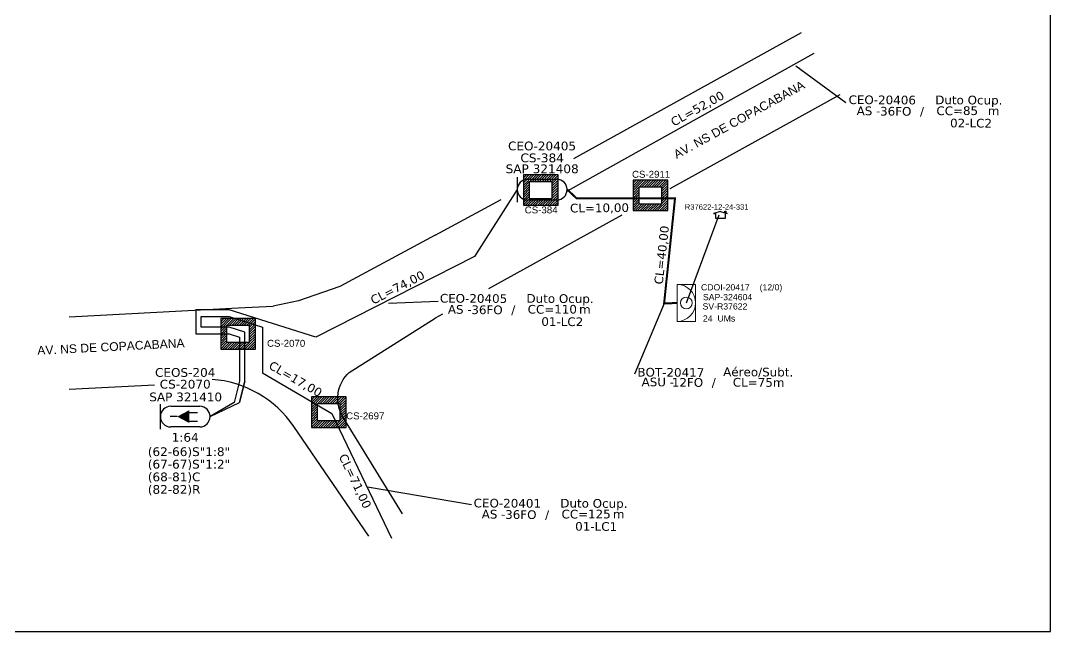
# Model space of a CAD drawing. Extents: x -4 to 837, y 1 to 595.
# Drawn here: x 325 to 837, y 1 to 305 of the extents above; entities that cross this region are included whole.
import ezdxf
from ezdxf.enums import TextEntityAlignment as Align

# ---------------------------------------------------------------- set-up
doc = ezdxf.new("R2010")
doc.units = 0
for name, color, linetype in [('10.1-Caixas Subterrâneas', 5, 'Continuous'), ('20.4-CEOS', 1, 'Continuous'), ('20.5-CEO', 1, 'Continuous'), ('CAP a instalar', 1, 'Continuous'), ('celulas gpon', 7, 'Continuous'), ('label_cabos', 7, 'Continuous'), ('QUADRA', 7, 'Continuous'), ('Segmento de Logradouro Texto', 238, 'Continuous'), ('surveys', 7, 'Continuous'), ('surveys legendas', 7, 'Continuous')]:
    doc.layers.add(name, color=color, linetype=linetype)
doc.layers.add("20.0-LEGENDA DOS CDO'S", color=1, linetype='Continuous', lineweight=0)
doc.layers.add('20.1-CDO_INTERIOR', color=1, linetype='Continuous', lineweight=0)
doc.layers.add('DROP DE CLIENTE', color=140, linetype='Continuous', plot=False)
doc.styles.add('ARIAL', font='arial.ttf')
doc.styles.add('DIGICADE', font='arial.ttf')
doc.styles.add('siredit', font='verdana.ttf')
doc.linetypes.add('FENCELINE1', pattern='A,0.25,-0.1,[133,ltypeshp.shx,S=0.1,R=0,X=-0.1,Y=0],-0.1,1', length=1.45)
doc.dimstyles.new('CC', dxfattribs={"dimtxt": 1, "dimasz": 2, "dimexe": 0.18, "dimexo": 0.0625, "dimgap": 0.09, "dimtad": 0, "dimdec": 0, "dimrnd": 1, "dimzin": 0, "dimdsep": 46, "dimtxsty": 'siredit', "dimblk": 'NONE', "dimcen": 0, "dimse1": 1, "dimse2": 1, "dimsd1": 1, "dimsd2": 1, "dimclrt": 7, "dimadec": 0, "dimazin": 0, "dimtfac": 1, "dimtdec": 0, "dimtofl": 0, "dimtmove": 0, "dimatfit": 3, "dimfxl": 0, "dimtolj": 1, "dimtzin": 0, "dimarcsym": 0})

# ---------------------------------------------------------------- blocks, each defined once
blk = doc.blocks.new('*X8')
at = {"color": 0, "linetype": 'Continuous'}
for p, q in [((-1.25, 0.34099), (-0.49099, 1.1)), ((-1.25, 0.517767), (-0.667767, 1.1)), ((-1.25, 0.694544), (-0.844544, 1.1)), ((-1.25, 0.87132), (-1.02132, 1.1)), ((-1.25, 1.048097), (-1.198097, 1.1)), ((-0.789214, 0.625), (-0.314214, 1.1)), ((-0.612437, 0.625), (-0.137437, 1.1)), ((-0.43566, 0.625), (0.03934, 1.1)), ((-0.258883, 0.625), (0.216117, 1.1)), ((-0.082107, 0.625), (0.392893, 1.1)), ((0.09467, 0.625), (0.56967, 1.1)), ((0.271447, 0.625), (0.746447, 1.1)), ((0.448223, 0.625), (0.923223, 1.1)), ((0.625, 0.625), (1.1, 1.1)), ((0.801777, 0.625), (1.25, 1.073223)), ((0.8035, 0.449947), (1.25, 0.896447)), ((-1.25, 0.164214), (-0.8035, 0.610714)), ((-1.25, -0.012563), (-0.8035, 0.433937)), ((-1.25, -0.18934), (-0.8035, 0.25716)), ((-1.25, -0.366117), (-0.8035, 0.080383)), ((0.8035, 0.27317), (1.25, 0.71967)), ((0.8035, 0.096393), (1.25, 0.542893)), ((0.8035, -0.080383), (1.25, 0.366117)), ((0.8035, -0.25716), (1.25, 0.18934)), ((0.8035, -0.433937), (1.25, 0.012563)), ((-1.25, -0.542893), (-0.8035, -0.096393)), ((-1.25, -0.71967), (-0.8035, -0.27317)), ((-1.25, -0.896447), (-0.8035, -0.449947)), ((-1.25, -1.073223), (-0.801777, -0.625)), ((-1.1, -1.1), (-0.625, -0.625)), ((-0.923223, -1.1), (-0.448223, -0.625)), ((-0.746447, -1.1), (-0.271447, -0.625)), ((-0.56967, -1.1), (-0.09467, -0.625)), ((-0.392893, -1.1), (0.082107, -0.625)), ((-0.216117, -1.1), (0.258883, -0.625)), ((-0.03934, -1.1), (0.43566, -0.625)), ((0.137437, -1.1), (0.612437, -0.625)), ((0.314214, -1.1), (0.789214, -0.625)), ((0.49099, -1.1), (1.25, -0.34099)), ((0.667767, -1.1), (1.25, -0.517767)), ((0.8035, -0.610714), (1.25, -0.164214)), ((0.844544, -1.1), (1.25, -0.694544)), ((1.02132, -1.1), (1.25, -0.87132)), ((1.198097, -1.1), (1.25, -1.048097))]:
    blk.add_line(p, q, dxfattribs=at)
blk = doc.blocks.new('MANHOLE_MQ')
at = {"color": 0, "linetype": 'Continuous'}
for p, q in [((0.00000623, 0.00000569), (-0.00000627, 0.00000569)), ((-0.00000627, 0.00000569), (-0.00000627, -0.00000531)), ((0.00000623, -0.00000531), (0.00000623, 0.00000569)), ((-0.00000404, 0.00000331), (0.00000399, 0.00000331)), ((-0.00000404, -0.00000294), (-0.00000404, 0.00000331)), ((0.00000399, 0.00000331), (0.00000399, -0.00000294)), ((0.00000399, -0.00000294), (-0.00000404, -0.00000294)), ((0.00000399, -0.00000294), (0.00000399, -0.00000294)), ((-0.00000627, -0.00000531), (0.00000623, -0.00000531))]:
    blk.add_line(p, q, dxfattribs=at)
at = {"color": 0, "linetype": 'Continuous', "xscale": 5e-06, "yscale": 5e-06, "zscale": 1e-05}
blk.add_blockref('*X8', (-0.00000002, 0.00000019), dxfattribs=at)
blk = doc.blocks.new('Inst CB DT OCUP CFOA-SM-AS-80-TS-36')
at = {"layer": 'label_cabos', "color": 0, "style": 'siredit'}
for tag, flags, p in [('ID_ATIVIDADE', 3, (1.31, 2.67)), ('FATOR', 1, (11.56, 2.55))]:
    blk.add_attdef(tag, text='', height=1, rotation=359.69, dxfattribs=dict(at, flags=flags)).set_placement(p, align=Align.MIDDLE_CENTER)
for tag, p in [('DESTINO_CABO', (3.13, 1.26)), ('TIPO_CABO', (13.11, 1.24)), ('TIPO_CABO', (1.76, 0)), ('CABO', (4.69, -0.05)), ('/', (7.71, -0.05)), ('LANCE', (10.91, 0)), ('UND', (15.96, 0)), ('FID', (13.15, -1.41))]:
    blk.add_attdef(tag, text='', height=1, rotation=359.69, dxfattribs=at).set_placement(p, align=Align.MIDDLE_CENTER)
blk.add_attdef('QTDE', (12.43, -0.47), '', height=1, rotation=359.69, dxfattribs=at)
blk = doc.blocks.new('_None')
blk = doc.blocks.new('LEGENDA DOS CABOS')
at = {"layer": 'label_cabos', "color": 0, "style": 'siredit'}
for tag, p in [('ID', (4.24, 1.63)), ('XX', (14.31, 1.67)), ('TIPO_CABO', (2.74, 0.52)), ('CABO', (6.16, 0.47)), ('/', (9.19, 0.47)), ('METROS', (14.36, 0.47))]:
    blk.add_attdef(tag, text='', height=1, rotation=359.69, dxfattribs=at).set_placement(p, align=Align.MIDDLE_CENTER)
blk = doc.blocks.new('*U70')
at = {"layer": '20.4-CEOS', "color": 7, "style": 'siredit'}
for tag, p in [('FIBRAS_SPLITTER', (0, 0)), ('FIBRAS_TOP_C', (0, -4.13)), ('RESERVA_FINAIS', (0, -5.46))]:
    blk.add_attdef(tag, p, '', height=1.01, dxfattribs=at)
for tag, p, flags in [('ID_ATIVIDADE', (0, -6.77), 3), ('FATOR', (0, -8.09), 1), ('QTDE', (0, -9.4), 1), ('FID', (0, -10.71), 1)]:
    blk.add_attdef(tag, p, '', height=1.01, dxfattribs=dict(at, flags=flags))
blk = doc.blocks.new('*U69')
at = {"layer": '20.4-CEOS', "color": 7, "style": 'siredit'}
blk.add_attdef('FIBRAS_SPLITTER', (0, 0), '', height=1.01, dxfattribs=at)
for tag, p, flags in [('ID_ATIVIDADE', (0, -1.48), 3), ('FATOR', (0, -2.79), 1), ('QTDE', (0, -4.11), 1), ('FID', (0, -5.42), 1)]:
    blk.add_attdef(tag, p, '', height=1.01, dxfattribs=dict(at, flags=flags))
blk = doc.blocks.new('SURVEY_SURVEY')
for p, q in [((0, 0.0000127), (-0.0000126, 0.000009)), ((-0.0000126, 0.000009), (-0.0000086, 0.000009)), ((-0.0000086, 0), (-0.0000086, 0.000009)), ((0.0000086, 0), (-0.0000086, 0)), ((0, 0.0000127), (0.0000126, 0.000009)), ((0.0000084, 0.0000132), (0.0000098, 0.0000132)), ((0.0000084, 0.0000103), (0.0000084, 0.0000132)), ((0.0000126, 0.000009), (0.0000086, 0.000009)), ((0.0000086, 0.000009), (0.0000086, 0)), ((0.0000098, 0.0000132), (0.0000098, 0.0000099))]:
    blk.add_line(p, q)

msp = doc.modelspace()

# ---------------------------------------------------------------- linework, layer by layer
for p, q in [((837.17, 1.26), (837.17, 595.26)), ((436.86, 125.72), (434.2, 114.99)), ((-3.83, 1.26), (837.17, 1.26))]:
    msp.add_line(p, q)
at = {"layer": '20.1-CDO_INTERIOR', "color": 1, "lineweight": 18}
msp.add_lwpolyline([(660.81, 155.35), (660.82, 173.67), (651.66, 173.68), (651.65, 155.36)], close=True, dxfattribs=at)
msp.add_circle((656.24, 164.52), 2.93, dxfattribs=at)
msp.add_arc((651.66, 164.52), 9.16, 269.9724, 89.9724, dxfattribs=at)
at = {"layer": '20.4-CEOS', "color": 7}
for p, q in [((399.95, 113.17), (414.37, 113.17)), ((414.37, 102.9), (399.95, 102.9))]:
    msp.add_line(p, q, dxfattribs=at)
for points in [[(394.82, 101.84), (394.82, 114.23)], [(403.18, 108.03), (399.72, 108.03)], [(408.87, 110.07), (413.24, 110.07)], [(408.87, 105.8), (413.24, 105.8)]]:
    msp.add_lwpolyline(points, dxfattribs=at)
msp.add_lwpolyline([(403.18, 108.03, 0, 6.34, 0), (409.13, 108.03, 6.34, 6.34, 0)], format="xyseb", dxfattribs=at)
for centre, start, end in [((399.95, 108.03), 90, 270), ((414.37, 108.03), 270, 90)]:
    msp.add_arc(centre, 5.14, start, end, dxfattribs=at)
at = {"layer": '20.5-CEO', "color": 5}
for p, q in [((577.34, 226.01), (591.81, 226.01)), ((591.81, 215.69), (577.34, 215.69))]:
    msp.add_line(p, q, dxfattribs=at)
msp.add_lwpolyline([(572.18, 227.07), (572.18, 214.63)], dxfattribs=at)
for centre, start, end in [((577.34, 220.85), 90, 270), ((591.81, 220.85), 270, 90)]:
    msp.add_arc(centre, 5.16, start, end, dxfattribs=at)
at = {"layer": 'CAP a instalar', "color": 7, "linetype": 'FENCELINE1', "ltscale": 12}
for p, q in [((597.1, 220.23), (719.79, 288.65)), ((572.18, 220.94), (550.87, 187.63)), ((550.87, 187.63), (472.11, 147.47)), ((428.93, 161.18), (412.36, 161.18)), ((412.36, 161.18), (412.36, 149.11)), ((472.11, 147.47), (428.93, 161.18)), ((415.01, 152.56), (415.01, 157.73)), ((415.01, 157.73), (428.93, 157.73)), ((428.93, 157.73), (445.49, 152.46)), ((412.36, 149.11), (428.93, 149.11)), ((428.93, 152.56), (415.01, 152.56)), ((436.86, 150.03), (428.93, 152.56)), ((428.93, 149.11), (434.16, 147.45)), ((436.86, 125.71), (436.86, 150.03)), ((445.49, 152.46), (445.49, 129.77)), ((434.16, 147.45), (434.2, 125.71)), ((445.49, 129.77), (464.74, 118.47)), ((434.2, 125.71), (431.54, 114.99)), ((434.2, 114.99), (436.86, 125.71)), ((464.74, 118.47), (479.98, 109.63)), ((419.51, 108.06), (434.2, 114.99)), ((431.54, 114.99), (419.52, 108.06)), ((479.98, 109.63), (509.65, 47.65))]:
    msp.add_line(p, q, dxfattribs=at)
at = {"layer": 'CAP a instalar', "color": 1, "linetype": 'FENCELINE1', "ltscale": 8, "const_width": 1}
msp.add_lwpolyline([(651.65, 164.52), (645.17, 164.24), (650.6, 216.53), (629.76, 216.53), (611.68, 216.53), (601.64, 216.53), (596.97, 220.94)], dxfattribs=at)
at = {"layer": 'DROP DE CLIENTE'}
msp.add_lwpolyline([(656.24, 164.52), (672.51, 208.39)], dxfattribs=at)
at = {"layer": 'QUADRA', "color": 4, "ltscale": 5e-05, "elevation": -0.51}
for points in [[(600.39, 236.37), (713.47, 298.93)], [(732.55, 267.92), (647.99, 221.25)], [(531.46, 198.24), (564.18, 216.01)], [(624.2, 208.12), (557.85, 171.49)], [(531.46, 198.24), (483.98, 172.68), (463.44, 165.57), (450.8, 162.88)], [(349.42, 157.67), (433.53, 162.16), (450.8, 162.88)], [(535.05, 158.91), (531.46, 156.93)], [(391.9, 123.66), (349.42, 121.55)]]:
    msp.add_lwpolyline(points, dxfattribs=at)
for points in [[(515.16, 59.77), (485.56, 107.91, -0.361157), (488.72, 130.02), (531.46, 156.93)], [(498.38, 48.58), (461.08, 103.17, 0.228166), (420.51, 126.53)]]:
    msp.add_lwpolyline(points, format="xyb", dxfattribs=at)

# ---------------------------------------------------------------- block references
at = {"layer": '10.1-Caixas Subterrâneas', "color": 30, "xscale": 1378715.069814654, "yscale": 1378715.069814654, "zscale": 1378715.069814654}
for p, rotation in [((583.81, 220.89), 180.0000000000628), ((638.35, 218.25), 180.0000000000628), ((433.42, 149.42), 180.0000000000631), ((478.49, 110.5), 180.000000000063)]:
    msp.add_blockref('MANHOLE_MQ', p, dxfattribs=dict(at, rotation=rotation))
at = {"layer": '20.4-CEOS', "color": 0, "lineweight": 0}
ref = msp.add_blockref('*U70', (388.57, 88.42), dxfattribs=dict(at, xscale=4.311346865216473, yscale=4.311346865216473, zscale=4.311346865216473))
ref.add_attrib('FIBRAS_SPLITTER', '(62-66)S"1:8"', (388.57, 88.42), dxfattribs={"color": 7, "height": 4.3531, "style": 'siredit'})
ref.add_attrib('FIBRAS_TOP_C', '(68-81)C', (388.57, 75.88), dxfattribs={"color": 7, "height": 4.353, "style": 'siredit'})
ref.add_attrib('RESERVA_FINAIS', '(82-82)R', (388.57, 69.65), dxfattribs={"color": 7, "height": 4.353, "style": 'siredit'})
at = {"layer": '20.4-CEOS', "color": 0, "lineweight": 0, "xscale": 4.311346865216473, "yscale": 4.311346865216473, "zscale": 4.311346865216473}
msp.add_blockref('*U69', (388.57, 82.2), dxfattribs=at).add_auto_attribs({'FIBRAS_SPLITTER': '(67-67)S"1:2"'})
at = {"layer": 'label_cabos', "color": 0, "lineweight": 0}
ref = msp.add_blockref('Inst CB DT OCUP CFOA-SM-AS-80-TS-36', (740.1, 260.01), dxfattribs=dict(at, xscale=4.311346865216473, yscale=4.311346865216473, zscale=4.311346865216473))
ref.add_attrib('DESTINO_CABO', 'CEO-20406', dxfattribs={"color": 0, "height": 4.311, "rotation": 359.69, "style": 'siredit'}).set_placement((753.6, 265.45), align=Align.MIDDLE_CENTER)
ref.add_attrib('CABO', '36FO', dxfattribs={"color": 0, "height": 4.311, "rotation": 359.69, "style": 'siredit'}).set_placement((760.3, 259.79), align=Align.MIDDLE_CENTER)
ref.add_attrib('TIPO_CABO', 'Duto Ocup.', dxfattribs={"color": 0, "height": 4.311, "rotation": 359.69, "style": 'siredit'}).set_placement((796.62, 265.38), align=Align.MIDDLE_CENTER)
ref.add_attrib('/', '/', dxfattribs={"color": 0, "height": 4.31, "rotation": 359.69, "style": 'siredit'}).set_placement((773.36, 259.79), align=Align.MIDDLE_CENTER)
ref.add_attrib('TIPO_CABO', 'AS - ', dxfattribs={"color": 0, "height": 4.311, "rotation": 359.69, "style": 'siredit'}).set_placement((747.7, 259.99), align=Align.MIDDLE_CENTER)
ref.add_attrib('FID', ' 02-LC2', dxfattribs={"color": 0, "height": 4.311, "rotation": 359.69, "style": 'siredit'}).set_placement((796.79, 253.91), align=Align.MIDDLE_CENTER)
ref.add_attrib('LANCE', 'CC=', dxfattribs={"color": 0, "height": 4.311, "rotation": 359.69, "style": 'siredit'}).set_placement((787.14, 260.02), align=Align.MIDDLE_CENTER)
ref.add_attrib('QTDE', '85', (793.69, 257.96), dxfattribs={"color": 0, "height": 4.311, "rotation": 359.69, "style": 'siredit'})
ref.add_attrib('UND', 'm', dxfattribs={"color": 0, "height": 4.31, "rotation": 359.69, "style": 'siredit'}).set_placement((808.93, 260.02), align=Align.MIDDLE_CENTER)
ref = msp.add_blockref('Inst CB DT OCUP CFOA-SM-AS-80-TS-36', (536.95, 161.33), dxfattribs=dict(at, xscale=4.311346865216473, yscale=4.311346865216473, zscale=4.311346865216473))
ref.add_attrib('DESTINO_CABO', 'CEO-20405', dxfattribs={"color": 0, "height": 4.311, "rotation": 359.69, "style": 'siredit'}).set_placement((550.46, 166.77), align=Align.MIDDLE_CENTER)
ref.add_attrib('CABO', '36FO', dxfattribs={"color": 0, "height": 4.311, "rotation": 359.69, "style": 'siredit'}).set_placement((557.16, 161.11), align=Align.MIDDLE_CENTER)
ref.add_attrib('TIPO_CABO', 'Duto Ocup.', dxfattribs={"color": 0, "height": 4.311, "rotation": 359.69, "style": 'siredit'}).set_placement((593.47, 166.7), align=Align.MIDDLE_CENTER)
ref.add_attrib('/', '/', dxfattribs={"color": 0, "height": 4.31, "rotation": 359.69, "style": 'siredit'}).set_placement((570.21, 161.11), align=Align.MIDDLE_CENTER)
ref.add_attrib('TIPO_CABO', 'AS - ', dxfattribs={"color": 0, "height": 4.311, "rotation": 359.69, "style": 'siredit'}).set_placement((544.55, 161.31), align=Align.MIDDLE_CENTER)
ref.add_attrib('FID', ' 01-LC2', dxfattribs={"color": 0, "height": 4.311, "rotation": 359.69, "style": 'siredit'}).set_placement((593.64, 155.23), align=Align.MIDDLE_CENTER)
ref.add_attrib('LANCE', 'CC=', dxfattribs={"color": 0, "height": 4.311, "rotation": 359.69, "style": 'siredit'}).set_placement((583.99, 161.34), align=Align.MIDDLE_CENTER)
ref.add_attrib('QTDE', '110', (590.54, 159.29), dxfattribs={"color": 0, "height": 4.311, "rotation": 359.69, "style": 'siredit'})
ref.add_attrib('UND', 'm', dxfattribs={"color": 0, "height": 4.31, "rotation": 359.69, "style": 'siredit'}).set_placement((605.78, 161.34), align=Align.MIDDLE_CENTER)
at = {"layer": 'label_cabos', "color": 0, "lineweight": 0, "xscale": 4.311346865216473, "yscale": 4.311346865216473, "zscale": 4.311346865216473}
msp.add_blockref('LEGENDA DOS CABOS', (630.24, 123), dxfattribs=at).add_auto_attribs({'ID': 'BOT-20417', 'CABO': '12FO', 'METROS': 'CL=75m', 'XX': 'Aéreo/Subt.', '/': '/', 'TIPO_CABO': 'ASU -'})
at = {"layer": 'label_cabos', "color": 0, "lineweight": 0}
ref = msp.add_blockref('Inst CB DT OCUP CFOA-SM-AS-80-TS-36', (553.77, 59.54), dxfattribs=dict(at, xscale=4.311346865216473, yscale=4.311346865216473, zscale=4.311346865216473))
ref.add_attrib('DESTINO_CABO', 'CEO-20401', dxfattribs={"color": 0, "height": 4.311, "rotation": 359.69, "style": 'siredit'}).set_placement((567.27, 64.98), align=Align.MIDDLE_CENTER)
ref.add_attrib('CABO', '36FO', dxfattribs={"color": 0, "height": 4.311, "rotation": 359.69, "style": 'siredit'}).set_placement((573.97, 59.32), align=Align.MIDDLE_CENTER)
ref.add_attrib('TIPO_CABO', 'Duto Ocup.', dxfattribs={"color": 0, "height": 4.311, "rotation": 359.69, "style": 'siredit'}).set_placement((610.28, 64.91), align=Align.MIDDLE_CENTER)
ref.add_attrib('/', '/', dxfattribs={"color": 0, "height": 4.31, "rotation": 359.69, "style": 'siredit'}).set_placement((587.03, 59.32), align=Align.MIDDLE_CENTER)
ref.add_attrib('TIPO_CABO', 'AS - ', dxfattribs={"color": 0, "height": 4.311, "rotation": 359.69, "style": 'siredit'}).set_placement((561.37, 59.52), align=Align.MIDDLE_CENTER)
ref.add_attrib('FID', ' 01-LC1', dxfattribs={"color": 0, "height": 4.311, "rotation": 359.69, "style": 'siredit'}).set_placement((610.45, 53.44), align=Align.MIDDLE_CENTER)
ref.add_attrib('LANCE', 'CC=', dxfattribs={"color": 0, "height": 4.311, "rotation": 359.69, "style": 'siredit'}).set_placement((600.8, 59.55), align=Align.MIDDLE_CENTER)
ref.add_attrib('QTDE', '125', (607.35, 57.49), dxfattribs={"color": 0, "height": 4.311, "rotation": 359.69, "style": 'siredit'})
ref.add_attrib('UND', 'm', dxfattribs={"color": 0, "height": 4.31, "rotation": 359.69, "style": 'siredit'}).set_placement((622.6, 59.55), align=Align.MIDDLE_CENTER)
at = {"layer": 'surveys', "color": 255, "xscale": 270100.2695920331, "yscale": 270100.2695920331, "zscale": 270100.2695920331}
msp.add_blockref('SURVEY_SURVEY', (673.14, 206.56), dxfattribs=at)

# ---------------------------------------------------------------- texts
at = {"layer": '10.1-Caixas Subterrâneas', "color": 30, "style": 'ARIAL'}
for s, p in [('CS-2911', (629.22, 226.74)), ('CS-384', (575.9, 209.03)), ('CS-2070', (447.81, 142.74, -0.51)), ('CS-2697', (487.14, 106.67))]:
    msp.add_text(s, height=3.449, dxfattribs=at).set_placement(p)
at = {"layer": "20.0-LEGENDA DOS CDO'S", "color": 1, "style": 'ARIAL'}
for s, p in [('CDOI-20417', (687.72, 170.75)), ('24  UMs', (680.53, 155.26))]:
    msp.add_text(s, height=3.088, dxfattribs=at).set_placement(p, align=Align.RIGHT)
for s, height, p in [('SAP-324604', 3.088, (676.71, 165.89)), ('    (12/0)', 3.081, (695.89, 170.75)), ('SV-R37622', 3.088, (675.43, 161.26))]:
    msp.add_text(s, height=height, dxfattribs=at).set_placement(p, align=Align.CENTER)
at = {"layer": '20.4-CEOS', "color": 5, "style": 'siredit'}
msp.add_text('CEO-20405', height=4.353, dxfattribs=at).set_placement((584.52, 244.73), align=Align.TOP_CENTER)
at = {"layer": '20.4-CEOS', "color": 7, "style": 'siredit'}
for s, p in [('CEOS-204', (407.16, 132.15)), ('CS-2070', (407.16, 126.32)), ('SAP 321410', (407.39, 119.98)), ('1:64', (407.16, 99.9))]:
    msp.add_text(s, height=4.353, dxfattribs=at).set_placement(p, align=Align.TOP_CENTER)
at = {"layer": '20.5-CEO', "color": 5, "style": 'siredit'}
for s, p in [('CS-384', (584.57, 238.81)), ('SAP 321408', (584.57, 233.38))]:
    msp.add_text(s, height=4.371, dxfattribs=at).set_placement(p, align=Align.TOP_CENTER)
at = {"layer": 'celulas gpon', "color": 3, "style": 'siredit'}
for s, rotation, p in [('CL=52,00', 29.0395, (649.96, 252.14)), ('CL=10,00', 0.5063, (598.43, 209.5)), ('CL=40,00', 83.8877, (644.5, 173.56)), ('CL=74,00', 27.1811, (500.62, 163.61)), ('CL=17,00', 329.972, (448.25, 132.2))]:
    msp.add_text(s, height=4.311, rotation=rotation, dxfattribs=at).set_placement(p)
at = {"layer": 'celulas gpon', "style": 'siredit'}
msp.add_text('CL=71,00', height=4.311, rotation=295.6098, dxfattribs=at).set_placement((483.36, 88.25))
at = {"layer": 'Segmento de Logradouro Texto', "color": 7, "linetype": 'Continuous', "style": 'DIGICADE'}
for rotation, p in [(28.9187, (651.41, 236.03, -0.51)), (2.9436, (333.74, 138.73, -0.51))]:
    msp.add_text('AV. NS DE COPACABANA', height=4.3113, rotation=rotation, dxfattribs=at).set_placement(p)
at = {"layer": 'surveys legendas', "color": 0, "style": 'ARIAL'}
msp.add_text('R37622-12-24-331', height=2.701, dxfattribs=at).set_placement((655.44, 210.89))

# ---------------------------------------------------------------- leaders
at = {"layer": 'label_cabos'}
for points in [[(710.68, 282.42), (735.5, 264.11)], [(508.17, 164.41), (532.92, 165.37)], [(645.17, 164.24), (630.4, 129.18)], [(497.78, 73.04), (549.51, 64.42)]]:
    msp.add_leader(points, dimstyle='CC', override={"dimgap": 0.09, "dimtad": 0}, dxfattribs=at)

doc.saveas('drawing.dxf')
